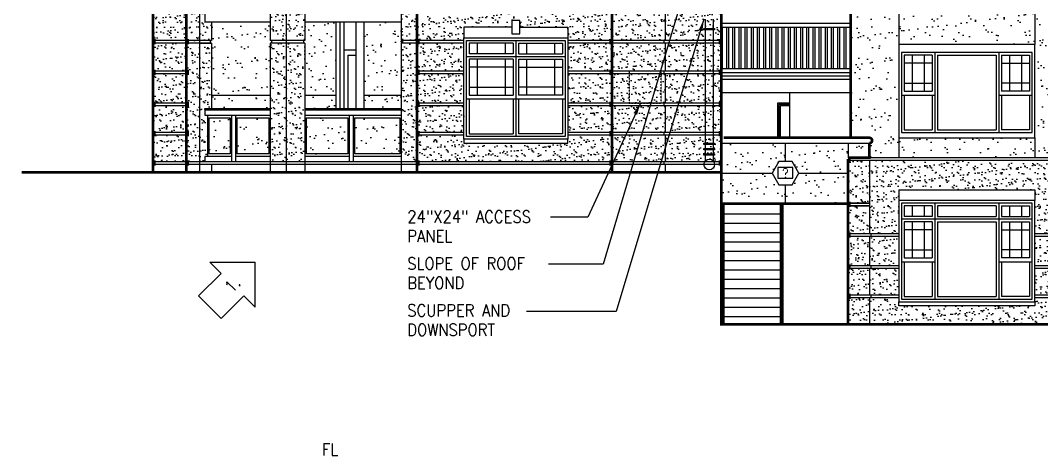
# Model space of a CAD drawing. Header units: inches. Extents: x 495 to 2623, y 393 to 2134.
# Drawn here: x 599 to 1364, y 407 to 733 of the extents above; entities that cross this region are included whole.
import ezdxf
from ezdxf.enums import TextEntityAlignment as Align

# ---------------------------------------------------------------- set-up
doc = ezdxf.new("R2010")
doc.units = ezdxf.units.IN
doc.header["$LTSCALE"] = 0.5
doc.header["$MEASUREMENT"] = 0
doc.linetypes.add('HIDDEN', pattern=[0.375, 0.25, -0.125])
for name, color, linetype in [('A-ANNO-NOTE', 7, 'Continuous'), ('A-ANNO-SYMB', 7, 'Continuous'), ('A-DOOR', 3, 'Continuous'), ('A-ELEV', 2, 'Continuous'), ('A-ELEV-CASE', 2, 'Continuous'), ('A-ELEV-OTLN', 5, 'Continuous'), ('A-ELEV-PATT', 8, 'Continuous'), ('A-ELEV-PFIXT', 3, 'Continuous'), ('A-GLAZ-FULL', 3, 'Continuous'), ('X-RDME', 1, 'Continuous')]:
    doc.layers.add(name, color=color, linetype=linetype)
doc.styles.add('NOTE', font='romans.shx', dxfattribs={"width": 0.9})
doc.dimstyles.new('STANDARD-96', dxfattribs={"dimscale": 96, "dimtxt": 0.09375, "dimasz": 0.09375, "dimexe": 0.0625, "dimexo": 0.0625, "dimgap": 0.03125, "dimtad": 1, "dimdec": 4, "dimzin": 3, "dimdsep": 46, "dimlunit": 4, "dimtxsty": 'NOTE', "dimcen": 0, "dimadec": 0, "dimazin": 0, "dimtfac": 0.7, "dimtdec": 4, "dimtmove": 2, "dimatfit": 3, "dimfxl": 0, "dimfrac": 1, "dimtolj": 1, "dimtzin": 0, "dimarcsym": 0})

# ---------------------------------------------------------------- blocks, each defined once
blk = doc.blocks.new('SYMB')
at = {"color": 0, "linetype": 'ByBlock', "lineweight": -2}
blk.add_lwpolyline([(-5, 8.66), (-10, 0), (-5, -8.66), (5, -8.66), (10, 0), (5, 8.66)], close=True, dxfattribs=at)
at = {"color": 0, "linetype": 'ByBlock', "lineweight": -2, "style": 'NOTE', "width": 0.9}
blk.add_attdef('SYMB-NO', text='', height=7, dxfattribs=at).set_placement((0, 0), align=Align.MIDDLE_CENTER)
blk = doc.blocks.new('REV')
at = {"color": 0, "linetype": 'ByBlock', "lineweight": -2}
for p, q in [((-24, 12), (-24, 24)), ((-24, 24), (0, 0)), ((-48, -12), (-48, 12)), ((-48, 12), (-24, 12)), ((-24, -24), (0, 0)), ((-24, -12), (-48, -12)), ((-24, -12), (-24, -24))]:
    blk.add_line(p, q, dxfattribs=at)
at = {"color": 0, "linetype": 'ByBlock', "lineweight": -2, "style": 'NOTE', "width": 0.9}
blk.add_attdef('REVISION-NO', text='', height=9, dxfattribs=at).set_placement((-24, 0), align=Align.MIDDLE_CENTER)

msp = doc.modelspace()

# ---------------------------------------------------------------- hatches: boundary and pattern name
at = {"layer": 'A-ELEV-PATT'}
h = msp.add_hatch(dxfattribs=at)
h.set_pattern_fill('AR-SAND', color=256, scale=4, style=0)
h.paths.add_polyline_path([(798.30977, 797.9665), (788.30977, 797.9665), (788.30977, 751.9665), (798.30977, 751.9665)])
h.paths.add_polyline_path([(810.30977, 797.9665), (798.30977, 797.9665), (798.30977, 751.9665), (810.30977, 751.9665)])
h.paths.add_polyline_path([(798.30977, 749.9665), (786.30977, 749.9665), (786.30977, 717.9665), (798.30977, 717.9665)])
h.paths.add_polyline_path([(812.30977, 749.9665), (798.30977, 749.9665), (798.30977, 717.9665), (812.30977, 717.9665)])
h.paths.add_polyline_path([(798.30977, 715.9665), (786.30977, 715.9665), (786.30977, 626.9665), (798.30977, 626.9665)])
h.paths.add_polyline_path([(812.30977, 715.9665), (798.30977, 715.9665), (798.30977, 626.9665), (812.30977, 626.9665)])
h = msp.add_hatch(dxfattribs=at)
h.set_pattern_fill('AR-SAND', color=256, scale=4, style=0)
h.paths.add_polyline_path([(898.30977, 797.9665), (886.30977, 797.9665), (886.30977, 751.9665), (896.30977, 751.9665), (896.30977, 763.9665, -1), (896.30977, 767.9665), (898.30977, 767.9665)])
h.paths.add_polyline_path([(896.30977, 749.9665), (884.30977, 749.9665), (884.30977, 717.9665), (896.30977, 717.9665)])
h.paths.add_polyline_path([(896.30977, 692.9665), (897.30977, 692.9665), (897.30977, 694.9665), (896.30977, 694.9665), (896.30977, 715.9665), (884.30977, 715.9665), (884.30977, 626.9665), (896.30977, 626.9665), (896.30977, 646.9665), (897.30977, 646.9665), (897.30977, 648.9665), (896.30977, 648.9665), (896.30977, 668.9665), (897.30977, 668.9665), (897.30977, 670.9665), (896.30977, 670.9665)])
h = msp.add_hatch(dxfattribs=at)
h.set_pattern_fill('AR-SAND', color=256, scale=4, style=0)
h.paths.add_polyline_path([(733.30977, 749.9665), (723.30977, 749.9665), (723.30977, 717.9665), (733.30977, 717.9665)])
h.paths.add_polyline_path([(733.30977, 715.9665), (723.30977, 715.9665), (723.30977, 694.9665), (724.30977, 694.9665), (724.30977, 692.9665), (723.30977, 692.9665), (723.30977, 670.9665), (724.30977, 670.9665), (724.30977, 668.9665), (723.30977, 668.9665), (723.30977, 648.9665), (724.30977, 648.9665), (724.30977, 646.9665), (723.30977, 646.9665), (723.30977, 626.9665), (733.30977, 626.9665)])
h.paths.add_polyline_path([(742.30977, 715.9665), (733.30977, 715.9665), (733.30977, 626.9665), (737.30977, 626.9665), (737.30977, 630.9665), (739.30977, 630.9665), (739.30977, 661.9665), (737.30977, 661.9665), (737.30977, 666.9665), (742.30977, 666.9665)])
h.paths.add_polyline_path([(742.30977, 731.9665), (737.30977, 731.9665), (737.30977, 741.9665), (735.30977, 741.9665), (735.30977, 751.9665), (733.30977, 751.9665), (733.30977, 717.9665), (742.30977, 717.9665)])
h.paths.add_polyline_path([(723.30977, 749.9665), (698.30977, 749.9665), (698.30977, 717.9665), (723.30977, 717.9665)])
h.paths.add_polyline_path([(723.30977, 715.9665), (698.30977, 715.9665), (698.30977, 694.9665), (723.30977, 694.9665)])
h.paths.add_polyline_path([(723.30977, 692.9665), (698.30977, 692.9665), (698.30977, 670.9665), (723.30977, 670.9665)])
h.paths.add_polyline_path([(723.30977, 668.9665), (698.30977, 668.9665), (698.30977, 648.9665), (723.30977, 648.9665)])
h.paths.add_polyline_path([(723.30977, 646.9665), (698.30977, 646.9665), (698.30977, 626.9665), (723.30977, 626.9665)])
h.paths.add_polyline_path([(725.30977, 763.9665), (698.30977, 763.9665), (698.30977, 751.9665), (725.30977, 751.9665)])
h = msp.add_hatch(dxfattribs=at)
h.set_pattern_fill('AR-SAND', color=256, scale=4, style=0)
h.paths.add_polyline_path([(1042.30977, 763.9665), (896.30977, 763.9665), (896.30977, 751.9665), (1042.30977, 751.9665)])
h.paths.add_polyline_path([(1042.30977, 749.9665), (896.30977, 749.9665), (896.30977, 717.9665), (931.30977, 717.9665), (931.30977, 719.9665), (931.30977, 727.9665), (967.30977, 727.9665), (967.30977, 732.9665), (973.30977, 732.9665), (973.30977, 727.9665), (1009.30977, 727.9665), (1009.30977, 719.9665), (1009.30977, 717.9665), (1042.30977, 717.9665)])
h.paths.add_polyline_path([(931.30977, 715.9665), (896.30977, 715.9665), (896.30977, 694.9665), (931.30977, 694.9665)])
h.paths.add_polyline_path([(931.30977, 692.9665), (896.30977, 692.9665), (896.30977, 670.9665), (931.30977, 670.9665)])
h.paths.add_polyline_path([(931.30977, 668.9665), (896.30977, 668.9665), (896.30977, 648.9665), (931.30977, 648.9665)])
h.paths.add_polyline_path([(1042.30977, 646.9665), (1009.30977, 646.9665), (1009.30977, 643.9665), (1009.30977, 640.9665), (931.30977, 640.9665), (931.30977, 643.9665), (931.30977, 646.9665), (896.30977, 646.9665), (896.30977, 626.9665), (1042.30977, 626.9665)])
h.paths.add_polyline_path([(1042.30977, 668.9665), (1009.30977, 668.9665), (1009.30977, 648.9665), (1042.30977, 648.9665)])
h.paths.add_polyline_path([(1042.30977, 692.9665), (1009.30977, 692.9665), (1009.30977, 670.9665), (1042.30977, 670.9665)])
h.paths.add_polyline_path([(1042.30977, 715.9665), (1009.30977, 715.9665), (1009.30977, 694.9665), (1042.30977, 694.9665)])
h = msp.add_hatch(dxfattribs=at)
h.set_pattern_fill('AR-SAND', color=256, scale=4, style=0)
h.paths.add_polyline_path([(1042.30977, 763.9665), (1042.30977, 751.9665), (1079.94614, 751.9665)])
h.paths.add_polyline_path([(1082.30977, 763.9665), (1042.30977, 763.9665), (1079.94614, 751.9665), (1082.30977, 751.9665)])
h.paths.add_polyline_path([(1082.30977, 749.9665), (1042.30977, 749.9665), (1042.30977, 717.9665), (1082.30977, 717.9665)])
h.paths.add_polyline_path([(1082.30977, 715.9665), (1042.30977, 715.9665), (1042.30977, 694.9665), (1082.30977, 694.9665)])
h.paths.add_polyline_path([(1079.30977, 692.9665), (1055.30977, 692.9665), (1055.30977, 670.9665), (1079.30977, 670.9665)])
h.paths.add_polyline_path([(1055.30977, 692.9665), (1042.30977, 692.9665), (1042.30977, 670.9665), (1055.30977, 670.9665)])
h.paths.add_polyline_path([(1082.30977, 668.9665), (1042.30977, 668.9665), (1042.30977, 648.9665), (1082.30977, 648.9665)])
h.paths.add_polyline_path([(1082.30977, 646.9665), (1042.30977, 646.9665), (1042.30977, 626.9665), (1082.30977, 626.9665)])
h.paths.add_polyline_path([(1124.30977, 763.9665), (1082.30977, 763.9665), (1082.30977, 751.9665), (1124.30977, 751.9665)])
h.paths.add_polyline_path([(1124.30977, 749.9665), (1086.21886, 749.9665), (1111.30977, 741.9665), (1119.30977, 741.9665), (1119.30977, 733.9665), (1118.30977, 733.9665), (1118.30977, 726.9665), (1119.30977, 726.9665), (1119.30977, 725.9665), (1118.30977, 725.9665), (1118.30977, 717.9665), (1124.30977, 717.9665)])
h.paths.add_polyline_path([(1112.30977, 733.9665), (1111.30977, 733.9665), (1111.30977, 741.9665), (1086.21886, 749.9665), (1082.30977, 749.9665), (1082.30977, 717.9665), (1112.30977, 717.9665), (1112.30977, 725.9665), (1111.30977, 725.9665), (1111.30977, 726.9665), (1112.30977, 726.9665)])
h.paths.add_polyline_path([(1112.30977, 715.9665), (1082.30977, 715.9665), (1082.30977, 694.9665), (1112.30977, 694.9665)])
h.paths.add_polyline_path([(1112.30977, 692.9665), (1082.30977, 692.9665), (1082.30977, 670.9665), (1112.30977, 670.9665)])
h.paths.add_polyline_path([(1112.30977, 668.9665), (1082.30977, 668.9665), (1082.30977, 648.9665), (1112.30977, 648.9665)])
h.paths.add_polyline_path([(1112.30977, 639.9665), (1111.30977, 639.9665), (1111.30977, 640.9665), (1112.30977, 640.9665), (1112.30977, 646.9665), (1082.30977, 646.9665), (1082.30977, 626.9665), (1111.84567, 626.9665, -0.049825038), (1112.30977, 627.61225), (1112.30977, 631.9665), (1111.30977, 631.9665), (1111.30977, 632.9665), (1112.30977, 632.9665), (1112.30977, 635.9665), (1111.30977, 635.9665), (1111.30977, 636.9665), (1112.30977, 636.9665)])
h.paths.add_polyline_path([(1124.30977, 646.9665), (1118.30977, 646.9665), (1118.30977, 640.9665), (1119.30977, 640.9665), (1119.30977, 639.9665), (1118.30977, 639.9665), (1118.30977, 636.9665), (1119.30977, 636.9665), (1119.30977, 635.9665), (1118.30977, 635.9665), (1118.30977, 632.9665), (1119.30977, 632.9665), (1119.30977, 631.9665), (1118.30977, 631.9665), (1118.30977, 627.61225, -0.049825038), (1118.77387, 626.9665), (1124.30977, 626.9665)])
h.paths.add_polyline_path([(1124.30977, 668.9665), (1118.30977, 668.9665), (1118.30977, 648.9665), (1124.30977, 648.9665)])
h.paths.add_polyline_path([(1124.30977, 692.9665), (1118.30977, 692.9665), (1118.30977, 670.9665), (1124.30977, 670.9665)])
h.paths.add_polyline_path([(1124.30977, 715.9665), (1118.30977, 715.9665), (1118.30977, 694.9665), (1124.30977, 694.9665)])
h.paths.add_polyline_path([(1119.30977, 741.9665), (1111.30977, 741.9665), (1111.30977, 733.9665), (1119.30977, 733.9665)], flags=17)
h.paths.add_polyline_path([(1118.30977, 733.9665), (1112.30977, 733.9665), (1112.30977, 726.9665), (1118.30977, 726.9665)], flags=17)
h.paths.add_polyline_path([(1118.30977, 726.9665), (1112.30977, 726.9665), (1112.30977, 725.9665), (1118.30977, 725.9665)], flags=17)
h.paths.add_polyline_path([(1118.30977, 725.9665), (1112.30977, 725.9665), (1112.30977, 717.9665), (1118.30977, 717.9665)], flags=17)
h.paths.add_polyline_path([(1118.30977, 715.9665), (1112.30977, 715.9665), (1112.30977, 694.9665), (1118.30977, 694.9665)])
h.paths.add_polyline_path([(1118.30977, 692.9665), (1112.30977, 692.9665), (1112.30977, 670.9665), (1118.30977, 670.9665)])
h.paths.add_polyline_path([(1118.30977, 668.9665), (1112.30977, 668.9665), (1112.30977, 648.9665), (1118.30977, 648.9665)])
h.paths.add_polyline_path([(1118.30977, 646.9665), (1112.30977, 646.9665), (1112.30977, 640.9665), (1118.30977, 640.9665)])
h.paths.add_polyline_path([(1118.30977, 640.9665), (1112.30977, 640.9665), (1112.30977, 639.9665), (1118.30977, 639.9665)])
h.paths.add_polyline_path([(1118.30977, 639.9665), (1112.30977, 639.9665), (1112.30977, 636.9665), (1118.30977, 636.9665)])
h.paths.add_polyline_path([(1118.30977, 636.9665), (1112.30977, 636.9665), (1112.30977, 635.9665), (1118.30977, 635.9665)])
h.paths.add_polyline_path([(1118.30977, 635.9665), (1112.30977, 635.9665), (1112.30977, 632.9665), (1118.30977, 632.9665)])
h.paths.add_polyline_path([(1118.30977, 632.9665), (1112.30977, 632.9665), (1112.30977, 631.9665), (1118.30977, 631.9665)])
h.paths.add_polyline_path([(1118.30977, 631.9665), (1112.30977, 631.9665), (1112.30977, 627.61225, -0.45141623), (1118.30977, 627.61225)])
h.paths.add_polyline_path([(1111.84567, 626.9665), (1118.77387, 626.9665, 0.577350269)])
h = msp.add_hatch(dxfattribs=at)
h.set_pattern_fill('AR-SAND', color=256, scale=8, style=0)
h.paths.add_polyline_path([(1257.30977, 742.9665), (1221.30977, 742.9665), (1221.30977, 644.9665), (1235.30977, 644.9665, -1), (1235.30977, 640.9665), (1235.30977, 629.9665), (1257.30977, 629.9665), (1257.30977, 644.9665), (1257.30977, 714.9665)])
h.paths.add_polyline_path([(1359.30977, 742.9665), (1257.30977, 742.9665), (1257.30977, 714.9665), (1359.30977, 714.9665)])
h.paths.add_polyline_path([(1359.30977, 644.9665), (1257.30977, 644.9665), (1257.30977, 629.9665), (1359.30977, 629.9665)])
h.paths.add_polyline_path([(1388.30977, 742.9665), (1359.30977, 742.9665), (1359.30977, 714.9665), (1359.30977, 644.9665), (1359.30977, 629.9665), (1388.30977, 629.9665)])
h = msp.add_hatch(dxfattribs=at)
h.set_pattern_fill('AR-SAND', color=256, scale=8, style=0)
h.paths.add_polyline_path([(786.30977, 715.9665), (787.30977, 715.9665), (787.30977, 717.9665), (786.30977, 717.9665), (786.30977, 731.9665), (742.30977, 731.9665), (742.30977, 717.9665), (741.30977, 717.9665), (741.30977, 715.9665), (742.30977, 715.9665), (742.30977, 676.9665), (786.30977, 676.9665)])
h.paths.add_polyline_path([(786.30977, 676.9665), (742.30977, 676.9665), (742.30977, 666.9665), (786.30977, 666.9665)])
h = msp.add_hatch(dxfattribs=at)
h.set_pattern_fill('AR-SAND', color=256, scale=8, style=0)
h.paths.add_polyline_path([(835.30977, 731.9665), (812.30977, 731.9665), (812.30977, 717.9665), (811.30977, 717.9665), (811.30977, 715.9665), (812.30977, 715.9665), (812.30977, 676.9665), (835.30977, 676.9665)])
h.paths.add_polyline_path([(835.30977, 676.9665), (812.30977, 676.9665), (812.30977, 666.9665), (835.30977, 666.9665)])
h = msp.add_hatch(dxfattribs=at)
h.set_pattern_fill('AR-SAND', color=256, scale=8, style=0)
h.paths.add_polyline_path([(884.30977, 715.9665), (885.30977, 715.9665), (885.30977, 717.9665), (884.30977, 717.9665), (884.30977, 731.9665), (856.30977, 731.9665), (856.30977, 676.9665), (884.30977, 676.9665)])
h.paths.add_polyline_path([(884.30977, 676.9665), (856.30977, 676.9665), (856.30977, 666.9665), (884.30977, 666.9665)])
h = msp.add_hatch(dxfattribs=at)
h.set_pattern_fill('AR-SAND', color=256, scale=4, style=0)
h.paths.add_polyline_path([(1082.30977, 692.9665), (1079.30977, 692.9665), (1079.30977, 670.9665), (1082.30977, 670.9665)])
h = msp.add_hatch(dxfattribs=at)
h.set_pattern_fill('AR-SAND', color=256, scale=8, style=0)
h.paths.add_polyline_path([(785.30977, 659.9665), (761.30977, 659.9665), (761.30977, 632.9665), (785.30977, 632.9665)])
h.paths.add_polyline_path([(756.30977, 659.9665), (740.30977, 659.9665), (740.30977, 632.9665), (756.30977, 632.9665)])
h = msp.add_hatch(dxfattribs=at)
h.set_pattern_fill('AR-SAND', color=256, scale=8, style=0)
h.paths.add_polyline_path([(844.30977, 659.9665), (813.30977, 659.9665), (813.30977, 632.9665), (844.30977, 632.9665)])
h.paths.add_polyline_path([(883.30977, 659.9665), (849.30977, 659.9665), (849.30977, 632.9665), (883.30977, 632.9665)])
h = msp.add_hatch(dxfattribs=at)
h.set_pattern_fill('AR-SAND', color=256, scale=8, style=0)
h.paths.add_polyline_path([(1167.30977, 627.12676), (1172.30977, 627.12676), (1172.30977, 640.9665), (1124.30977, 640.9665), (1124.30977, 626.9665), (1123.30977, 626.9665), (1123.30977, 624.9665), (1124.30977, 624.9665), (1124.30977, 618.4665), (1162.30977, 618.4665)])
h.paths.add_polyline_path([(1172.30977, 609.80625), (1167.30977, 609.80625), (1162.30977, 618.4665), (1124.30977, 618.4665), (1124.30977, 595.9665), (1172.30977, 595.9665)])
h.paths.add_polyline_path([(1219.30977, 618.4665), (1182.30977, 618.4665), (1177.30977, 609.80625), (1172.30977, 609.80625), (1172.30977, 595.9665), (1219.30977, 595.9665)])
h.paths.add_polyline_path([(1219.30977, 640.9665), (1172.30977, 640.9665), (1172.30977, 627.12676), (1177.30977, 627.12676), (1182.30977, 618.4665), (1219.30977, 618.4665), (1219.30977, 627.9665), (1220.30977, 627.9665), (1220.30977, 629.9665), (1219.30977, 629.9665)])
h = msp.add_hatch(dxfattribs=at)
h.set_pattern_fill('AR-SAND', color=256, scale=8, style=0)
h.paths.add_polyline_path([(1235.30977, 640.9665), (1219.30977, 640.9665), (1219.30977, 629.9665), (1235.30977, 629.9665)])
h = msp.add_hatch(dxfattribs=at)
h.set_pattern_fill('AR-SAND', color=256, scale=4, style=0)
h.paths.add_polyline_path([(1235.30977, 627.9665), (1219.30977, 627.9665), (1219.30977, 595.9665), (1220.30977, 595.9665), (1235.30977, 595.9665)])
h.paths.add_polyline_path([(1235.30977, 593.9665), (1219.30977, 593.9665), (1219.30977, 572.9665), (1235.30977, 572.9665)])
h.paths.add_polyline_path([(1235.30977, 570.9665), (1219.30977, 570.9665), (1219.30977, 548.9665), (1235.30977, 548.9665)])
h.paths.add_polyline_path([(1235.30977, 546.9665), (1219.30977, 546.9665), (1219.30977, 526.9665), (1235.30977, 526.9665)])
h.paths.add_polyline_path([(1235.30977, 524.9665), (1219.30977, 524.9665), (1219.30977, 504.9665), (1235.30977, 504.9665)])
h = msp.add_hatch(dxfattribs=at)
h.set_pattern_fill('AR-SAND', color=256, scale=4, style=0)
h.paths.add_polyline_path([(1387.30977, 524.9665), (1359.30977, 524.9665), (1359.30977, 521.9665), (1359.30977, 518.9665), (1257.30977, 518.9665), (1257.30977, 521.9665), (1257.30977, 524.9665), (1235.30977, 524.9665), (1235.30977, 504.9665), (1387.30977, 504.9665)])
h.paths.add_polyline_path([(1257.30977, 546.9665), (1235.30977, 546.9665), (1235.30977, 526.9665), (1257.30977, 526.9665)])
h.paths.add_polyline_path([(1257.30977, 570.9665), (1235.30977, 570.9665), (1235.30977, 548.9665), (1257.30977, 548.9665)])
h.paths.add_polyline_path([(1257.30977, 597.9665), (1257.30977, 605.9665), (1359.30977, 605.9665), (1359.30977, 597.9665), (1359.30977, 572.9665), (1387.30977, 572.9665), (1387.30977, 627.9665), (1235.30977, 627.9665), (1235.30977, 572.9665), (1257.30977, 572.9665)])
h.paths.add_polyline_path([(1387.30977, 570.9665), (1359.30977, 570.9665), (1359.30977, 548.9665), (1387.30977, 548.9665)])
h.paths.add_polyline_path([(1387.30977, 546.9665), (1359.30977, 546.9665), (1359.30977, 526.9665), (1387.30977, 526.9665)])

# ---------------------------------------------------------------- linework, layer by layer
at = {"layer": 'A-DOOR'}
for p, q in [((838.30977, 731.9665), (838.30977, 666.9665)), ((841.30977, 731.9665), (841.30977, 666.9665)), ((841.30977, 710.9665), (850.30977, 710.9665)), ((844.30977, 706.9665), (844.30977, 666.9665)), ((844.30977, 706.9665), (850.30977, 706.9665))]:
    msp.add_line(p, q, dxfattribs=at)
at = {"layer": 'A-ELEV'}
for p, q in [((733.30977, 924.9665), (733.30977, 618.9665)), ((798.30977, 924.9665), (798.30977, 618.9665)), ((1257.30977, 767.9665), (1257.30977, 714.9665)), ((1359.30977, 767.9665), (1359.30977, 714.9665)), ((786.30977, 749.9665), (786.30977, 717.9665)), ((812.30977, 749.9665), (812.30977, 717.9665)), ((884.30977, 749.9665), (884.30977, 717.9665)), ((1082.30977, 749.9665), (1082.30977, 717.9665)), ((737.30977, 741.9665), (737.30977, 731.9665)), ((737.30977, 731.9665), (786.30977, 731.9665)), ((742.30977, 731.9665), (742.30977, 717.9665)), ((812.30977, 731.9665), (884.30977, 731.9665)), ((835.30977, 731.9665), (835.30977, 666.9665)), ((850.30977, 731.9665), (850.30977, 666.9665)), ((856.30977, 731.9665), (856.30977, 666.9665)), ((931.30977, 727.9665), (931.30977, 719.9665)), ((967.30977, 727.9665), (931.30977, 727.9665)), ((973.30977, 727.9665), (1009.30977, 727.9665)), ((1009.30977, 727.9665), (1009.30977, 719.9665)), ((1124.30977, 730.9665), (1221.30977, 730.9665)), ((1124.30977, 727.9665), (1221.30977, 727.9665)), ((1124.99727, 727.9665), (1124.99727, 696.9665)), ((1128.12227, 727.9665), (1128.12227, 696.9665)), ((1129.62227, 727.9665), (1129.62227, 696.9665)), ((1132.74727, 727.9665), (1132.74727, 696.9665)), ((1134.24727, 727.9665), (1134.24727, 696.9665)), ((1137.37227, 727.9665), (1137.37227, 696.9665)), ((1138.87227, 727.9665), (1138.87227, 696.9665)), ((1141.99727, 727.9665), (1141.99727, 696.9665)), ((1143.49727, 727.9665), (1143.49727, 696.9665)), ((1146.62227, 727.9665), (1146.62227, 696.9665)), ((1148.12227, 727.9665), (1148.12227, 696.9665)), ((1151.24727, 727.9665), (1151.24727, 696.9665)), ((1152.74727, 727.9665), (1152.74727, 696.9665)), ((1155.87227, 727.9665), (1155.87227, 696.9665)), ((1157.37227, 727.9665), (1157.37227, 696.9665)), ((1160.49727, 727.9665), (1160.49727, 696.9665)), ((1161.99727, 727.9665), (1161.99727, 696.9665)), ((1165.12227, 727.9665), (1165.12227, 696.9665)), ((1166.62227, 727.9665), (1166.62227, 696.9665)), ((1169.74727, 727.9665), (1169.74727, 696.9665)), ((1171.24727, 727.9665), (1171.24727, 696.9665)), ((1174.37227, 727.9665), (1174.37227, 696.9665)), ((1175.87227, 727.9665), (1175.87227, 696.9665)), ((1178.99727, 727.9665), (1178.99727, 696.9665)), ((1180.49727, 727.9665), (1180.49727, 696.9665)), ((1183.62227, 727.9665), (1183.62227, 696.9665)), ((1185.12227, 727.9665), (1185.12227, 696.9665)), ((1188.24727, 727.9665), (1188.24727, 696.9665)), ((1189.74727, 727.9665), (1189.74727, 696.9665)), ((1192.87227, 727.9665), (1192.87227, 696.9665)), ((1194.37227, 727.9665), (1194.37227, 696.9665)), ((1197.49727, 727.9665), (1197.49727, 696.9665)), ((1198.99727, 727.9665), (1198.99727, 696.9665)), ((1202.12227, 727.9665), (1202.12227, 696.9665)), ((1203.62227, 727.9665), (1203.62227, 696.9665)), ((1206.74727, 727.9665), (1206.74727, 696.9665)), ((1208.24727, 727.9665), (1208.24727, 696.9665)), ((1211.37227, 727.9665), (1211.37227, 696.9665)), ((1212.87227, 727.9665), (1212.87227, 696.9665)), ((1215.99727, 727.9665), (1215.99727, 696.9665)), ((1217.49727, 727.9665), (1217.49727, 696.9665)), ((1220.62227, 727.9665), (1220.62227, 696.9665)), ((931.30977, 719.9665), (1009.30977, 719.9665)), ((742.30977, 717.9665), (698.30977, 717.9665)), ((742.30977, 715.9665), (698.30977, 715.9665)), ((733.30977, 715.9665), (742.30977, 715.9665)), ((741.30977, 717.9665), (741.30977, 715.9665)), ((742.30977, 715.9665), (742.30977, 666.9665)), ((812.30977, 717.9665), (786.30977, 717.9665)), ((786.30977, 715.9665), (786.30977, 618.9665)), ((812.30977, 715.9665), (786.30977, 715.9665)), ((787.30977, 717.9665), (787.30977, 715.9665)), ((811.30977, 717.9665), (811.30977, 715.9665)), ((812.30977, 715.9665), (812.30977, 618.9665)), ((931.30977, 717.9665), (884.30977, 717.9665)), ((931.30977, 715.9665), (884.30977, 715.9665)), ((884.30977, 715.9665), (884.30977, 618.9665)), ((885.30977, 717.9665), (885.30977, 715.9665)), ((1124.30977, 717.9665), (1009.30977, 717.9665)), ((1124.30977, 715.9665), (1009.30977, 715.9665)), ((1081.30977, 717.9665), (1081.30977, 715.9665)), ((1082.30977, 715.9665), (1082.30977, 694.9665)), ((1124.30977, 696.9665), (1221.30977, 696.9665)), ((724.30977, 694.9665), (698.30977, 694.9665)), ((724.30977, 692.9665), (698.30977, 692.9665)), ((931.30977, 694.9665), (896.30977, 694.9665)), ((931.30977, 692.9665), (896.30977, 692.9665)), ((1124.30977, 694.9665), (1009.30977, 694.9665)), ((1124.30977, 692.9665), (1009.30977, 692.9665)), ((1081.30977, 694.9665), (1081.30977, 692.9665)), ((1082.30977, 692.9665), (1082.30977, 670.9665)), ((1123.30977, 693.9665), (1221.30977, 693.9665)), ((1124.30977, 691.4665), (1221.30977, 691.4665)), ((1124.30977, 688.9665), (1221.30977, 688.9665)), ((742.30977, 676.9665), (786.30977, 676.9665)), ((812.30977, 676.9665), (835.30977, 676.9665)), ((856.30977, 676.9665), (884.30977, 676.9665)), ((1124.30977, 678.9665), (1221.30977, 678.9665)), ((1175.30977, 678.9665), (1175.30977, 644.9665)), ((724.30977, 670.9665), (698.30977, 670.9665)), ((724.30977, 668.9665), (698.30977, 668.9665)), ((737.30977, 666.9665), (786.30977, 666.9665)), ((737.30977, 666.9665), (737.30977, 661.9665)), ((737.30977, 665.9665), (786.30977, 665.9665)), ((812.30977, 666.9665), (884.30977, 666.9665)), ((812.30977, 665.9665), (884.30977, 665.9665)), ((931.30977, 670.9665), (896.30977, 670.9665)), ((931.30977, 668.9665), (896.30977, 668.9665)), ((1124.30977, 670.9665), (1009.30977, 670.9665)), ((1124.30977, 668.9665), (1009.30977, 668.9665)), ((1081.30977, 670.9665), (1081.30977, 668.9665)), ((1082.30977, 668.9665), (1082.30977, 648.9665)), ((1175.30977, 670.9665), (1166.30977, 670.9665)), ((1166.30977, 670.9665), (1166.30977, 644.9665)), ((1175.30977, 669.9665), (1167.30977, 669.9665)), ((1167.30977, 669.9665), (1167.30977, 644.9665)), ((1175.30977, 668.9665), (1168.30977, 668.9665)), ((1168.30977, 668.9665), (1168.30977, 644.9665)), ((737.30977, 661.9665), (786.30977, 661.9665)), ((739.30977, 661.9665), (739.30977, 630.9665)), ((740.30977, 659.9665), (756.30977, 659.9665)), ((740.30977, 659.9665), (740.30977, 632.9665)), ((756.30977, 659.9665), (756.30977, 632.9665)), ((757.30977, 661.9665), (757.30977, 626.9665)), ((760.30977, 661.9665), (760.30977, 626.9665)), ((761.30977, 659.9665), (761.30977, 632.9665)), ((761.30977, 659.9665), (785.30977, 659.9665)), ((785.30977, 659.9665), (785.30977, 632.9665)), ((812.30977, 661.9665), (884.30977, 661.9665)), ((813.30977, 659.9665), (813.30977, 632.9665)), ((813.30977, 659.9665), (844.30977, 659.9665)), ((844.30977, 659.9665), (844.30977, 632.9665)), ((845.30977, 661.9665), (845.30977, 626.9665)), ((848.30977, 661.9665), (848.30977, 626.9665)), ((849.30977, 659.9665), (883.30977, 659.9665)), ((849.30977, 659.9665), (849.30977, 632.9665)), ((883.30977, 659.9665), (883.30977, 632.9665)), ((724.30977, 648.9665), (698.30977, 648.9665)), ((724.30977, 646.9665), (698.30977, 646.9665)), ((931.30977, 648.9665), (896.30977, 648.9665)), ((931.30977, 646.9665), (896.30977, 646.9665)), ((1124.30977, 648.9665), (1009.30977, 648.9665)), ((1124.30977, 646.9665), (1009.30977, 646.9665)), ((1081.30977, 648.9665), (1081.30977, 646.9665)), ((1082.30977, 646.9665), (1082.30977, 626.9665)), ((1257.30977, 644.9665), (1257.30977, 629.9665)), ((1359.30977, 644.9665), (1359.30977, 629.9665)), ((1124.30977, 640.9665), (1235.30977, 640.9665)), ((1172.30977, 627.12676), (1172.30977, 640.9665)), ((1219.30977, 640.9665), (1219.30977, 629.9665)), ((737.30977, 630.9665), (737.30977, 626.9665)), ((757.30977, 630.9665), (737.30977, 630.9665)), ((756.30977, 632.9665), (740.30977, 632.9665)), ((786.30977, 630.9665), (760.30977, 630.9665)), ((785.30977, 632.9665), (761.30977, 632.9665)), ((845.30977, 630.9665), (812.30977, 630.9665)), ((844.30977, 632.9665), (813.30977, 632.9665)), ((884.30977, 630.9665), (848.30977, 630.9665)), ((883.30977, 632.9665), (849.30977, 632.9665)), ((1871.30977, 627.9665), (1219.30977, 627.9665)), ((1871.30977, 629.9665), (1235.30977, 629.9665)), ((1235.30977, 627.9665), (1235.30977, 572.9665)), ((896.30977, 626.9665), (699.30977, 626.9665)), ((896.30977, 624.9665), (699.30977, 624.9665)), ((742.30977, 624.9665), (742.30977, 618.9665)), ((1041.30977, 626.9665), (897.30977, 626.9665)), ((1041.30977, 624.9665), (897.30977, 624.9665)), ((1123.30977, 626.9665), (1042.30977, 626.9665)), ((1123.30977, 624.9665), (1042.30977, 624.9665)), ((1081.30977, 626.9665), (1081.30977, 624.9665)), ((1082.30977, 624.9665), (1082.30977, 618.9665)), ((1124.30977, 618.4665), (1162.30977, 618.4665)), ((1182.30977, 618.4665), (1219.30977, 618.4665)), ((1172.30977, 595.9665), (1172.30977, 609.80625)), ((1257.30977, 605.9665), (1257.30977, 597.9665)), ((1257.30977, 605.9665), (1359.30977, 605.9665)), ((1359.30977, 605.9665), (1359.30977, 597.9665)), ((1359.30977, 597.9665), (1257.30977, 597.9665)), ((1220.30977, 595.9665), (1124.30977, 595.9665)), ((1220.30977, 594.9665), (1124.30977, 594.9665)), ((1125.30977, 594.9665), (1125.30977, 504.9665)), ((1126.30977, 594.9665), (1126.30977, 504.9665)), ((1168.30977, 594.9665), (1168.30977, 504.9665)), ((1169.30977, 594.9665), (1169.30977, 504.9665)), ((1170.30977, 594.9665), (1170.30977, 504.9665)), ((1235.30977, 595.9665), (1219.30977, 595.9665)), ((1219.30977, 595.9665), (1235.30977, 595.9665)), ((1235.30977, 593.9665), (1219.30977, 593.9665)), ((1219.30977, 593.9665), (1235.30977, 593.9665)), ((1126.30977, 587.9665), (1168.30977, 587.9665)), ((1126.30977, 580.9665), (1168.30977, 580.9665)), ((1126.30977, 573.9665), (1168.30977, 573.9665)), ((1126.30977, 566.9665), (1168.30977, 566.9665)), ((1257.30977, 572.9665), (1219.30977, 572.9665)), ((1257.30977, 570.9665), (1219.30977, 570.9665)), ((1235.30977, 570.9665), (1235.30977, 548.9665)), ((1236.30977, 572.9665), (1236.30977, 570.9665)), ((1409.30977, 572.9665), (1359.30977, 572.9665)), ((1409.30977, 570.9665), (1359.30977, 570.9665)), ((1126.30977, 559.9665), (1168.30977, 559.9665)), ((1126.30977, 552.9665), (1168.30977, 552.9665)), ((1126.30977, 545.9665), (1168.30977, 545.9665)), ((1257.30977, 548.9665), (1219.30977, 548.9665)), ((1257.30977, 546.9665), (1219.30977, 546.9665)), ((1235.30977, 546.9665), (1235.30977, 526.9665)), ((1236.30977, 548.9665), (1236.30977, 546.9665)), ((1409.30977, 548.9665), (1359.30977, 548.9665)), ((1409.30977, 546.9665), (1359.30977, 546.9665)), ((1126.30977, 538.9665), (1168.30977, 538.9665)), ((1126.30977, 531.9665), (1168.30977, 531.9665)), ((1126.30977, 524.9665), (1168.30977, 524.9665)), ((1257.30977, 526.9665), (1219.30977, 526.9665)), ((1257.30977, 524.9665), (1219.30977, 524.9665)), ((1235.30977, 524.9665), (1235.30977, 504.9665)), ((1236.30977, 526.9665), (1236.30977, 524.9665)), ((1409.30977, 526.9665), (1359.30977, 526.9665)), ((1409.30977, 524.9665), (1359.30977, 524.9665)), ((1126.30977, 517.9665), (1168.30977, 517.9665)), ((1126.30977, 510.9665), (1168.30977, 510.9665))]:
    msp.add_line(p, q, dxfattribs=at)
for points in [[(967.30977, 722.9665), (973.30977, 722.9665), (973.30977, 732.9665), (967.30977, 732.9665)], [(931.30977, 640.9665), (1009.30977, 640.9665), (1009.30977, 643.9665), (931.30977, 643.9665)], [(1359.30977, 518.9665), (1257.30977, 518.9665), (1257.30977, 521.9665), (1359.30977, 521.9665)]]:
    msp.add_lwpolyline(points, close=True, dxfattribs=at)
at = {"layer": 'A-ELEV-CASE', "linetype": 'HIDDEN'}
msp.add_lwpolyline([(1055.30977, 670.9665), (1079.30977, 670.9665), (1079.30977, 694.9665), (1055.30977, 694.9665)], close=True, dxfattribs=at)
at = {"layer": 'A-ELEV-OTLN', "const_width": 2}
for points in [[(1221.30977, 644.9665), (1221.30977, 974.9665, -0.414213562), (1219.30977, 976.9665), (1219.30977, 980.9665, 0.414213562), (1217.30977, 982.9665), (1217.30977, 985.9665), (1198.45936, 985.9665), (1198.45936, 992.9665), (1387.7927, 1134.9665), (1702.82685, 1134.9665), (1721.49351, 1120.9665)], [(1126.04182, 644.9665), (1235.30977, 644.9665, -1), (1235.30977, 640.9665), (1235.30977, 629.9665), (1219.30977, 629.9665), (1220.30977, 629.9665), (1220.30977, 627.9665), (1219.30977, 627.9665), (1219.30977, 595.9665), (1220.30977, 595.9665), (1220.30977, 593.9665), (1219.30977, 593.9665), (1219.30977, 572.9665), (1220.30977, 572.9665), (1220.30977, 570.9665), (1219.30977, 570.9665), (1219.30977, 548.9665), (1220.30977, 548.9665), (1220.30977, 546.9665), (1219.30977, 546.9665), (1219.30977, 526.9665), (1220.30977, 526.9665), (1220.30977, 524.9665), (1219.30977, 524.9665), (1219.30977, 504.9665)]]:
    msp.add_lwpolyline(points, format="xyb", dxfattribs=at)
for points in [[(698.30977, 749.9665), (698.30977, 717.9665), (699.30977, 717.9665), (699.30977, 715.9665), (698.30977, 715.9665), (698.30977, 694.9665), (699.30977, 694.9665), (699.30977, 692.9665), (698.30977, 692.9665), (698.30977, 670.9665), (699.30977, 670.9665), (699.30977, 668.9665), (698.30977, 668.9665), (698.30977, 648.9665), (699.30977, 648.9665), (699.30977, 646.9665), (698.30977, 646.9665), (698.30977, 626.9665), (699.30977, 626.9665), (699.30977, 624.9665), (698.30977, 624.9665), (698.30977, 618.9665)], [(723.30977, 618.9665), (723.30977, 624.9665), (724.30977, 624.9665), (724.30977, 626.9665), (723.30977, 626.9665), (723.30977, 646.9665), (724.30977, 646.9665), (724.30977, 648.9665), (723.30977, 648.9665), (723.30977, 668.9665), (724.30977, 668.9665), (724.30977, 670.9665), (723.30977, 670.9665), (723.30977, 692.9665), (724.30977, 692.9665), (724.30977, 694.9665), (723.30977, 694.9665), (723.30977, 715.9665), (724.30977, 715.9665), (724.30977, 717.9665), (723.30977, 717.9665), (723.30977, 749.9665)], [(896.30977, 618.9665), (896.30977, 624.9665), (897.30977, 624.9665), (897.30977, 626.9665), (896.30977, 626.9665), (896.30977, 646.9665), (897.30977, 646.9665), (897.30977, 648.9665), (896.30977, 648.9665), (896.30977, 668.9665), (897.30977, 668.9665), (897.30977, 670.9665), (896.30977, 670.9665), (896.30977, 692.9665), (897.30977, 692.9665), (897.30977, 694.9665), (896.30977, 694.9665), (896.30977, 715.9665), (897.30977, 715.9665), (897.30977, 717.9665), (896.30977, 717.9665), (896.30977, 749.9665)], [(1042.30977, 749.9665), (1042.30977, 717.9665), (1041.30977, 717.9665), (1041.30977, 715.9665), (1042.30977, 715.9665), (1042.30977, 694.9665), (1041.30977, 694.9665), (1041.30977, 692.9665), (1042.30977, 692.9665), (1042.30977, 670.9665), (1041.30977, 670.9665), (1041.30977, 668.9665), (1042.30977, 668.9665), (1042.30977, 648.9665), (1041.30977, 648.9665), (1041.30977, 646.9665), (1042.30977, 646.9665), (1042.30977, 626.9665), (1041.30977, 626.9665), (1041.30977, 624.9665), (1042.30977, 624.9665), (1042.30977, 618.9665)], [(1124.30977, 749.9665), (1124.30977, 717.9665), (1123.30977, 717.9665), (1123.30977, 715.9665), (1124.30977, 715.9665), (1124.30977, 694.9665), (1123.30977, 694.9665), (1123.30977, 692.9665), (1124.30977, 692.9665), (1124.30977, 670.9665), (1123.30977, 670.9665), (1123.30977, 668.9665), (1124.30977, 668.9665), (1124.30977, 648.9665), (1123.30977, 648.9665), (1123.30977, 646.9665), (1124.30977, 646.9665), (1124.30977, 626.9665), (1123.30977, 626.9665), (1123.30977, 624.9665), (1124.30977, 624.9665), (1124.30977, 504.9665), (2613.65575, 504.9665)], [(1124.30977, 618.9665), (600.04707, 618.9665)]]:
    msp.add_lwpolyline(points, dxfattribs=at)
at = {"layer": 'A-ELEV-PFIXT'}
for p, q in [((1112.30977, 733.9665), (1112.30977, 627.61225)), ((1118.30977, 733.9665), (1118.30977, 627.61225))]:
    msp.add_line(p, q, dxfattribs=at)
for points in [[(1111.30977, 726.9665), (1119.30977, 726.9665), (1119.30977, 725.9665), (1111.30977, 725.9665)], [(1111.30977, 640.9665), (1119.30977, 640.9665), (1119.30977, 639.9665), (1111.30977, 639.9665)], [(1111.30977, 636.9665), (1119.30977, 636.9665), (1119.30977, 635.9665), (1111.30977, 635.9665)], [(1111.30977, 632.9665), (1119.30977, 632.9665), (1119.30977, 631.9665), (1111.30977, 631.9665)]]:
    msp.add_lwpolyline(points, close=True, dxfattribs=at)
msp.add_circle((1115.30977, 624.9665), 4, dxfattribs=at)
at = {"layer": 'A-GLAZ-FULL'}
for p, q in [((935.30977, 715.9665), (935.30977, 707.9665)), ((968.30977, 715.9665), (935.30977, 715.9665)), ((941.30977, 715.9665), (941.30977, 707.9665)), ((962.30977, 715.9665), (962.30977, 707.9665)), ((968.30977, 715.9665), (968.30977, 707.9665)), ((970.30977, 717.9665), (970.30977, 645.9665)), ((972.30977, 715.9665), (972.30977, 707.9665)), ((972.30977, 715.9665), (1005.30977, 715.9665)), ((978.30977, 715.9665), (978.30977, 707.9665)), ((999.30977, 715.9665), (999.30977, 707.9665)), ((1005.30977, 715.9665), (1005.30977, 707.9665)), ((933.30977, 705.9665), (1007.30977, 705.9665)), ((968.30977, 707.9665), (935.30977, 707.9665)), ((972.30977, 707.9665), (1005.30977, 707.9665)), ((1261.30977, 706.9665), (1261.30977, 679.9665)), ((1282.30977, 706.9665), (1261.30977, 706.9665)), ((1267.30977, 706.9665), (1267.30977, 679.9665)), ((1276.30977, 706.9665), (1276.30977, 679.9665)), ((1282.30977, 706.9665), (1282.30977, 679.9665)), ((1284.30977, 708.9665), (1284.30977, 648.9665)), ((1286.30977, 706.9665), (1286.30977, 650.9665)), ((1286.30977, 706.9665), (1330.30977, 706.9665)), ((1330.30977, 706.9665), (1330.30977, 650.9665)), ((1332.30977, 708.9665), (1332.30977, 648.9665)), ((1334.30977, 706.9665), (1355.30977, 706.9665)), ((1334.30977, 706.9665), (1334.30977, 679.9665)), ((1340.30977, 706.9665), (1340.30977, 679.9665)), ((1349.30977, 706.9665), (1349.30977, 679.9665)), ((1355.30977, 706.9665), (1355.30977, 679.9665)), ((935.30977, 703.9665), (935.30977, 676.9665)), ((968.30977, 703.9665), (935.30977, 703.9665)), ((968.30977, 697.9665), (935.30977, 697.9665)), ((941.30977, 703.9665), (941.30977, 676.9665)), ((962.30977, 703.9665), (962.30977, 676.9665)), ((968.30977, 703.9665), (968.30977, 676.9665)), ((972.30977, 703.9665), (1005.30977, 703.9665)), ((972.30977, 703.9665), (972.30977, 676.9665)), ((972.30977, 697.9665), (1005.30977, 697.9665)), ((978.30977, 703.9665), (978.30977, 676.9665)), ((999.30977, 703.9665), (999.30977, 676.9665)), ((1005.30977, 703.9665), (1005.30977, 676.9665)), ((1282.30977, 700.9665), (1261.30977, 700.9665)), ((1334.30977, 700.9665), (1355.30977, 700.9665)), ((935.30977, 682.9665), (968.30977, 682.9665)), ((1005.30977, 682.9665), (972.30977, 682.9665)), ((1261.30977, 685.9665), (1282.30977, 685.9665)), ((1355.30977, 685.9665), (1334.30977, 685.9665)), ((970.30977, 673.9665), (933.30977, 673.9665)), ((935.30977, 676.9665), (968.30977, 676.9665)), ((935.30977, 673.9665), (935.30977, 647.9665)), ((968.30977, 673.9665), (968.30977, 647.9665)), ((1007.30977, 673.9665), (970.30977, 673.9665)), ((1005.30977, 676.9665), (972.30977, 676.9665)), ((972.30977, 673.9665), (972.30977, 647.9665)), ((1005.30977, 673.9665), (1005.30977, 647.9665)), ((1259.30977, 676.9665), (1284.30977, 676.9665)), ((1261.30977, 679.9665), (1282.30977, 679.9665)), ((1261.30977, 676.9665), (1261.30977, 650.9665)), ((1282.30977, 676.9665), (1282.30977, 650.9665)), ((1332.30977, 676.9665), (1357.30977, 676.9665)), ((1355.30977, 679.9665), (1334.30977, 679.9665)), ((1334.30977, 676.9665), (1334.30977, 650.9665)), ((1355.30977, 676.9665), (1355.30977, 650.9665)), ((1261.30977, 650.9665), (1282.30977, 650.9665)), ((1286.30977, 650.9665), (1330.30977, 650.9665)), ((1355.30977, 650.9665), (1334.30977, 650.9665)), ((935.30977, 647.9665), (968.30977, 647.9665)), ((1005.30977, 647.9665), (972.30977, 647.9665)), ((1282.30977, 593.9665), (1261.30977, 593.9665)), ((1261.30977, 593.9665), (1261.30977, 585.9665)), ((1267.30977, 593.9665), (1267.30977, 585.9665)), ((1276.30977, 593.9665), (1276.30977, 585.9665)), ((1282.30977, 593.9665), (1282.30977, 585.9665)), ((1284.30977, 595.9665), (1284.30977, 523.9665)), ((1286.30977, 593.9665), (1286.30977, 585.9665)), ((1330.30977, 593.9665), (1286.30977, 593.9665)), ((1330.30977, 593.9665), (1330.30977, 585.9665)), ((1332.30977, 595.9665), (1332.30977, 523.9665)), ((1334.30977, 593.9665), (1355.30977, 593.9665)), ((1334.30977, 593.9665), (1334.30977, 585.9665)), ((1340.30977, 593.9665), (1340.30977, 585.9665)), ((1349.30977, 593.9665), (1349.30977, 585.9665)), ((1355.30977, 593.9665), (1355.30977, 585.9665)), ((1357.30977, 583.9665), (1259.30977, 583.9665)), ((1282.30977, 585.9665), (1261.30977, 585.9665)), ((1282.30977, 581.9665), (1261.30977, 581.9665)), ((1261.30977, 581.9665), (1261.30977, 554.9665)), ((1267.30977, 581.9665), (1267.30977, 554.9665)), ((1276.30977, 581.9665), (1276.30977, 554.9665)), ((1282.30977, 581.9665), (1282.30977, 554.9665)), ((1286.30977, 585.9665), (1330.30977, 585.9665)), ((1286.30977, 581.9665), (1330.30977, 581.9665)), ((1286.30977, 581.9665), (1286.30977, 525.9665)), ((1330.30977, 581.9665), (1330.30977, 525.9665)), ((1334.30977, 585.9665), (1355.30977, 585.9665)), ((1334.30977, 581.9665), (1334.30977, 554.9665)), ((1334.30977, 581.9665), (1355.30977, 581.9665)), ((1340.30977, 581.9665), (1340.30977, 554.9665)), ((1349.30977, 581.9665), (1349.30977, 554.9665)), ((1355.30977, 581.9665), (1355.30977, 554.9665)), ((1282.30977, 575.9665), (1261.30977, 575.9665)), ((1334.30977, 575.9665), (1355.30977, 575.9665)), ((1261.30977, 560.9665), (1282.30977, 560.9665)), ((1355.30977, 560.9665), (1334.30977, 560.9665)), ((1259.30977, 551.9665), (1284.30977, 551.9665)), ((1261.30977, 554.9665), (1282.30977, 554.9665)), ((1261.30977, 551.9665), (1261.30977, 525.9665)), ((1282.30977, 551.9665), (1282.30977, 525.9665)), ((1332.30977, 551.9665), (1357.30977, 551.9665)), ((1355.30977, 554.9665), (1334.30977, 554.9665)), ((1334.30977, 551.9665), (1334.30977, 525.9665)), ((1355.30977, 551.9665), (1355.30977, 525.9665)), ((1261.30977, 525.9665), (1282.30977, 525.9665)), ((1286.30977, 525.9665), (1330.30977, 525.9665)), ((1355.30977, 525.9665), (1334.30977, 525.9665))]:
    msp.add_line(p, q, dxfattribs=at)
for points in [[(931.30977, 719.9665), (1009.30977, 719.9665), (1009.30977, 643.9665), (931.30977, 643.9665)], [(933.30977, 717.9665), (1007.30977, 717.9665), (1007.30977, 645.9665), (933.30977, 645.9665)], [(1359.30977, 714.9665), (1257.30977, 714.9665), (1257.30977, 644.9665), (1359.30977, 644.9665)], [(1357.30977, 708.9665), (1259.30977, 708.9665), (1259.30977, 648.9665), (1357.30977, 648.9665)], [(1359.30977, 597.9665), (1257.30977, 597.9665), (1257.30977, 521.9665), (1359.30977, 521.9665)], [(1357.30977, 595.9665), (1259.30977, 595.9665), (1259.30977, 523.9665), (1357.30977, 523.9665)]]:
    msp.add_lwpolyline(points, close=True, dxfattribs=at)
at = {"layer": 'X-RDME'}
msp.add_lwpolyline([(1177.92051, 622.79073), (1166.61694, 622.79073), (1166.61694, 614.61679), (1177.92051, 614.61679)], close=True, dxfattribs=at)

# ---------------------------------------------------------------- block references
at = {"layer": 'A-ANNO-NOTE', "rotation": 45}
msp.add_blockref('REV', (774.94038, 551.793), dxfattribs=at).add_auto_attribs({'REVISION-NO': '1.'})
at = {"layer": 'A-ANNO-SYMB'}
msp.add_blockref('SYMB', (1172.30977, 618.4665), dxfattribs=at).add_auto_attribs({'SYMB-NO': '?'})

# ---------------------------------------------------------------- texts
at = {"layer": 'A-ANNO-NOTE', "style": 'NOTE', "width": 0.9}
for s, p in [('24"X24" ACCESS', (888.97128, 581.31648)), ('PANEL', (888.97128, 566.74506)), ('SLOPE OF ROOF', (888.97128, 546.17363)), ('BEYOND', (888.97128, 531.6022)), ('SCUPPER AND', (888.97128, 511.03077)), ('DOWNSPORT', (888.97128, 496.45934)), ('FL', (825.07628, 406.67418))]:
    msp.add_text(s, height=9, dxfattribs=at).set_placement(p)

# ---------------------------------------------------------------- leaders
at = {"layer": 'A-ANNO-NOTE'}
for points in [[(1094.13841, 747.44143), (1035.75222, 550.28483), (994.76871, 550.28483)], [(1111.30977, 733.9665), (1045.58826, 514.74813), (978.3753, 514.74813)], [(1063.621, 670.9665), (1024.27683, 585.48153), (996.40805, 585.48153)]]:
    msp.add_leader(points, dimstyle='STANDARD-96', dxfattribs=at)

doc.saveas('drawing.dxf')
